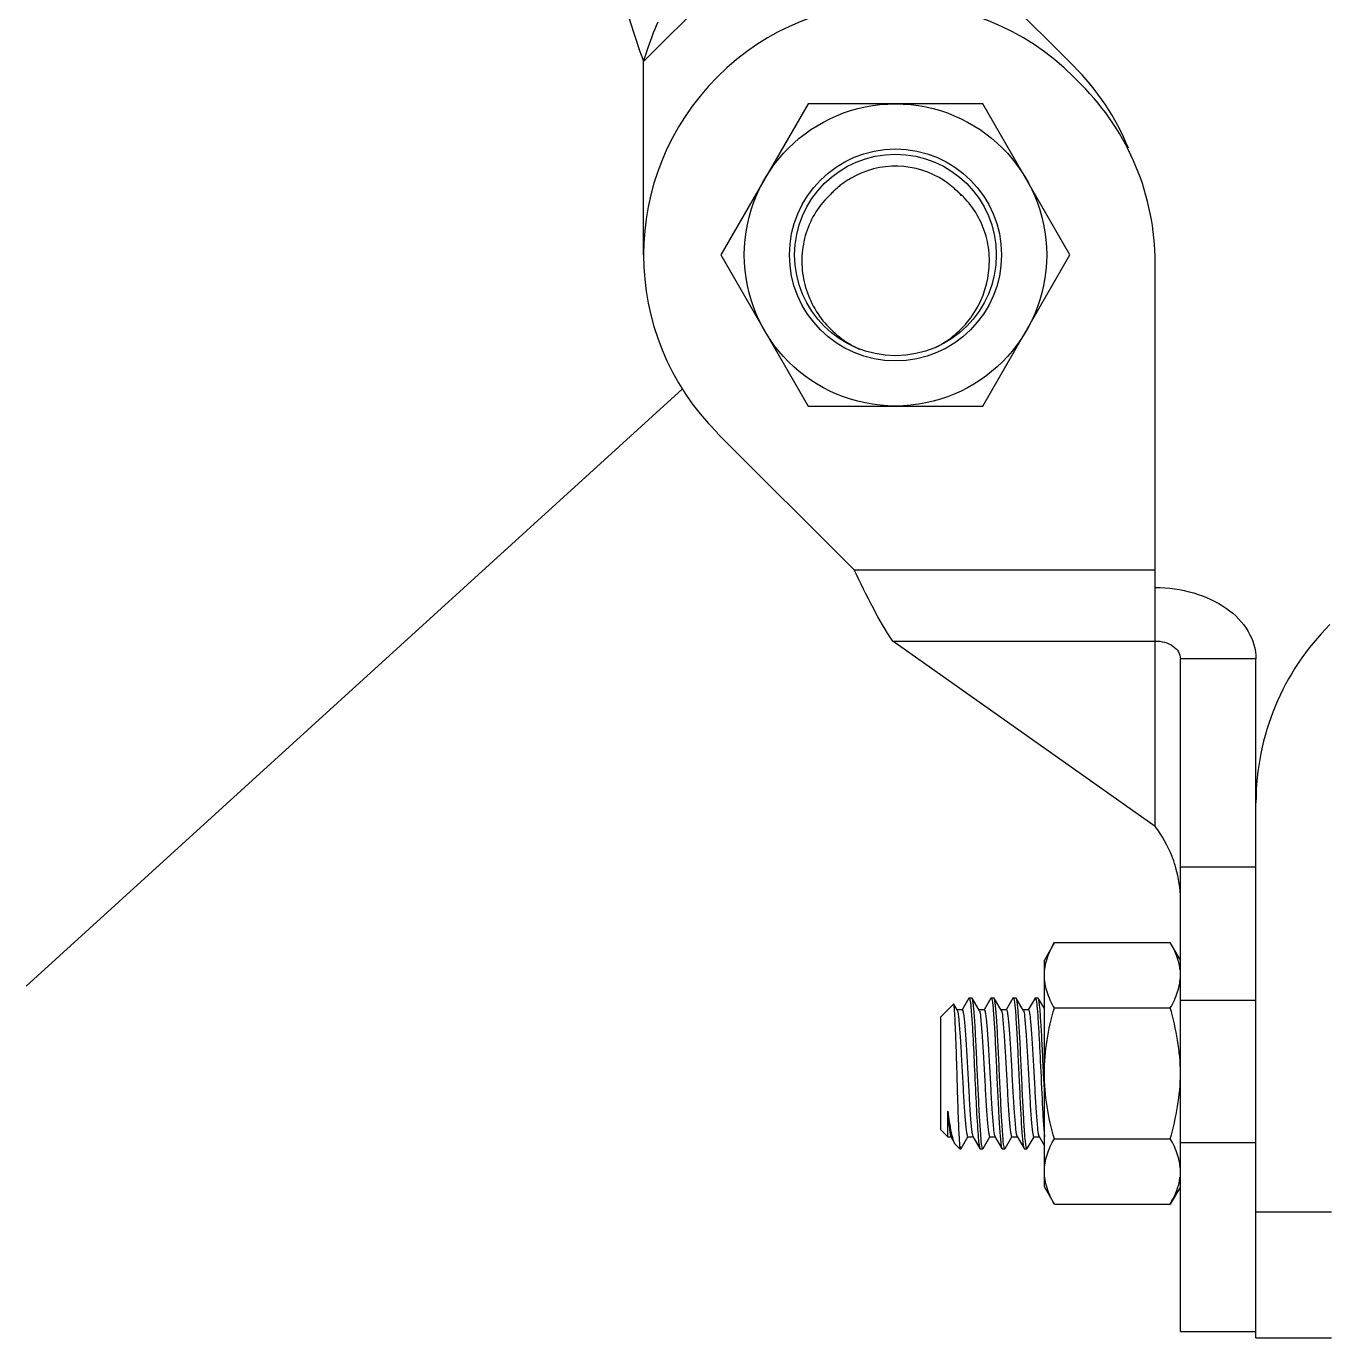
# Model space of a CAD drawing. Extents: x 1382187 to 1725648, y 860327 to 1571294.
# Drawn here: x 1511021 to 1512253, y 1209878 to 1211118 of the extents above; entities that cross this region are included whole.
import ezdxf

# ---------------------------------------------------------------- set-up
doc = ezdxf.new("R2010")
doc.units = 0
doc.header["$LTSCALE"] = 1000
doc.header["$MEASUREMENT"] = 0
doc.styles.get("Standard").update_dxf_attribs({"font": 'gbenor.shx', "bigfont": 'gbcbig.shx'})
doc.dimstyles.get("Standard").update_dxf_attribs({"dimtxt": 0.18, "dimasz": 0.18, "dimexe": 0.18, "dimexo": 0.0625, "dimgap": 0.09, "dimtad": 0, "dimtih": 1, "dimtoh": 1, "dimdec": 4, "dimzin": 0, "dimdsep": 46, "dimtxsty": 'Standard', "dimcen": 0.09, "dimadec": 0, "dimazin": 0, "dimtfac": 1, "dimtdec": 4, "dimtofl": 0, "dimtmove": 0, "dimatfit": 3, "dimfxl": 0, "dimtolj": 1, "dimtzin": 0, "dimarcsym": 0})

msp = doc.modelspace()

# ---------------------------------------------------------------- linework, layer by layer
at = {"linetype": 'Continuous'}
for p, q in [((1511634.2, 1211457.7), (1512011.1, 1211080.7)), ((1511604.6, 1211084.8), (1511805.9, 1211286)), ((1511604.6, 1210902), (1511604.6, 1211084.8)), ((1512011.1, 1211070.3), (1512018.5, 1211063)), ((1511760.3, 1211044.8), (1511677.8, 1210902)), ((1511925.3, 1211044.8), (1511760.3, 1211044.8)), ((1512007.7, 1210902), (1511925.3, 1211044.8)), ((1511900.5, 1210962.9), (1511900.3, 1210963)), ((1511902.4, 1210961.1), (1511902.5, 1210961)), ((1511677.8, 1210902), (1511760.3, 1210759.1)), ((1511925.3, 1210759.1), (1512007.7, 1210902)), ((1512088.3, 1210361.6), (1512088.3, 1210894.6)), ((1511760.3, 1210759.1), (1511925.3, 1210759.1)), ((1511803.7, 1210604.3), (1511674.4, 1210733.6)), ((1511803.7, 1210604.3), (1512088.3, 1210604.3)), ((1511840.2, 1210536.9), (1512088.3, 1210536.9)), ((1512088.3, 1210361.6), (1511840.2, 1210536.9)), ((1512183.5, 1210520.1), (1512112.1, 1210520.1)), ((1512112.1, 1209884), (1512112.1, 1210520.1)), ((1512183.5, 1209878), (1512183.5, 1210520.1)), ((1512183.5, 1210323.2), (1512112.1, 1210323.2)), ((1511993, 1210251.8), (1511983.5, 1210235.2)), ((1511993, 1210251.8), (1512102.5, 1210251.8)), ((1512112.1, 1210235.2), (1512102.5, 1210251.8)), ((1511983.5, 1210020.9), (1511983.5, 1210235.2)), ((1511885.8, 1210181.6), (1511897.7, 1210193.5)), ((1511897.9, 1210193.4), (1511897.7, 1210193.5)), ((1511901, 1210187.9), (1511897.9, 1210193.4)), ((1511905.9, 1210188.2), (1511900.7, 1210188.2)), ((1511912.2, 1210199.3), (1511905.7, 1210188.2)), ((1511912.2, 1210199.3), (1511912.4, 1210199.5)), ((1511912.4, 1210199.5), (1511915, 1210199.5)), ((1511912.4, 1210199.5), (1511915, 1210199.5)), ((1511915.3, 1210199.3), (1511915, 1210199.5)), ((1511921.9, 1210187.9), (1511915.3, 1210199.3)), ((1511926.7, 1210188.2), (1511921.6, 1210188.2)), ((1511933, 1210199.3), (1511926.6, 1210188.2)), ((1511933, 1210199.3), (1511933.3, 1210199.5)), ((1511933.3, 1210199.5), (1511935.9, 1210199.5)), ((1511933.3, 1210199.5), (1511935.9, 1210199.5)), ((1511936.1, 1210199.3), (1511935.9, 1210199.5)), ((1511942.7, 1210187.9), (1511936.1, 1210199.3)), ((1511947.6, 1210188.2), (1511942.4, 1210188.2)), ((1511953.8, 1210199.3), (1511947.4, 1210188.2)), ((1511953.8, 1210199.3), (1511954.1, 1210199.5)), ((1511954.1, 1210199.5), (1511956.7, 1210199.5)), ((1511954.1, 1210199.5), (1511956.7, 1210199.5)), ((1511957, 1210199.3), (1511956.7, 1210199.5)), ((1511963.6, 1210187.9), (1511957, 1210199.3)), ((1511968.4, 1210188.2), (1511963.6, 1210188.2)), ((1511963.6, 1210187.9), (1511963.7, 1210187.5)), ((1511974.7, 1210199.3), (1511968.3, 1210188.2)), ((1511974.7, 1210199.3), (1511974.9, 1210199.5)), ((1511974.9, 1210199.5), (1511977.5, 1210199.5)), ((1511974.9, 1210199.5), (1511977.5, 1210199.5)), ((1511977.8, 1210199.3), (1511977.5, 1210199.5)), ((1511983.5, 1210189.5), (1511977.8, 1210199.3)), ((1511993, 1210189.9), (1512102.5, 1210189.9)), ((1512183.5, 1210197), (1512112.1, 1210197)), ((1511885.8, 1210074.5), (1511885.8, 1210181.6)), ((1511983.5, 1210112.7), (1511982.8, 1210128)), ((1511892.4, 1210067.9), (1511892.4, 1210092.3)), ((1511885.8, 1210074.5), (1511892.4, 1210067.9)), ((1511892.4, 1210067.9), (1511895.5, 1210067.9)), ((1511895.2, 1210068.2), (1511899, 1210061.5)), ((1511904.9, 1210056.9), (1511911.3, 1210067.9)), ((1511911.1, 1210067.9), (1511916.3, 1210067.9)), ((1511915.9, 1210068.5), (1511916, 1210068.2)), ((1511916, 1210068.2), (1511922.6, 1210056.9)), ((1511925.7, 1210056.9), (1511932.1, 1210067.9)), ((1511932, 1210067.9), (1511937.2, 1210067.9)), ((1511936.8, 1210068.2), (1511943.4, 1210056.9)), ((1511946.6, 1210056.9), (1511952.9, 1210067.9)), ((1511952.8, 1210067.9), (1511958, 1210067.9)), ((1511957.7, 1210068.2), (1511964.3, 1210056.9)), ((1511967.4, 1210056.9), (1511973.8, 1210067.9)), ((1511973.7, 1210067.9), (1511978.8, 1210067.9)), ((1511978.5, 1210068.2), (1511983.5, 1210059.6)), ((1511993, 1210066.2), (1512102.5, 1210066.2)), ((1511899.7, 1210060.6), (1511899, 1210061.5)), ((1511899.7, 1210060.6), (1511903.7, 1210056.6)), ((1511903.7, 1210059.3), (1511903.7, 1210056.6)), ((1511903.7, 1210056.6), (1511904.6, 1210056.6)), ((1511904.5, 1210056.7), (1511904.6, 1210056.6)), ((1511904.6, 1210056.6), (1511904.9, 1210056.9)), ((1511922.6, 1210056.9), (1511922.9, 1210056.6)), ((1511922.9, 1210056.6), (1511925.5, 1210056.6)), ((1511922.9, 1210056.6), (1511925.5, 1210056.6)), ((1511925.7, 1210056.9), (1511925.5, 1210056.6)), ((1511943.4, 1210056.9), (1511943.7, 1210056.6)), ((1511943.7, 1210056.6), (1511946.3, 1210056.6)), ((1511943.7, 1210056.6), (1511946.3, 1210056.6)), ((1511946.6, 1210056.9), (1511946.3, 1210056.6)), ((1511964.3, 1210056.9), (1511964.5, 1210056.6)), ((1511964.5, 1210056.6), (1511967.1, 1210056.6)), ((1511964.5, 1210056.6), (1511967.1, 1210056.6)), ((1511967.4, 1210056.9), (1511967.1, 1210056.6)), ((1512112.1, 1210062.6), (1512183.5, 1210062.6)), ((1511993, 1210004.4), (1511983.5, 1210020.9)), ((1512112.1, 1210020.9), (1512102.5, 1210004.4)), ((1511993, 1210004.4), (1512102.5, 1210004.4)), ((1512183.5, 1209997.1), (1512254.9, 1209997.1)), ((1512112.1, 1209884), (1512183.5, 1209884)), ((1512183.5, 1209878), (1512254.9, 1209878))]:
    msp.add_line(p, q, dxfattribs=at)
for radius in [142.9, 100.2, 95.3]:
    msp.add_circle((1511842.8, 1210902), radius, dxfattribs=at)
for centre, radius, start, end in [((1511842.8, 1210902), 238.1, 45, 225), ((1511842.8, 1210912.4), 238.1, 22.3697, 45), ((1511850.1, 1210894.6), 238.1, 0, 45), ((1511842.8, 1210902), 83.9, 56.4849, 120.4448), ((1511842.7, 1210902), 83.9, 127.1454, 130.1582), ((1511842.8, 1210902), 83.9, 123.6736, 127.1434), ((1511842.8, 1210901.9), 84, 120.4458, 123.6736), ((1511842.9, 1210902.1), 83.8, 56.1033, 56.4834), ((1511842.7, 1210901.9), 84, 50.5966, 56.0995), ((1511842.7, 1210902), 83.9, 133.7888, 136.6926), ((1511842.6, 1210902.1), 83.7, 134.2321, 136.6927), ((1511842.8, 1210901.9), 84, 133.5113, 134.2331), ((1511842.9, 1210901.9), 84.1, 132.695, 133.7897), ((1511842.9, 1210901.8), 84.1, 132.7034, 133.5113), ((1511842.9, 1210901.8), 84.1, 130.1579, 132.6951), ((1511842.7, 1210901.9), 84, 47.6072, 50.598), ((1511842.9, 1210902.1), 83.7, 46.6942, 47.6062), ((1511843, 1210902.3), 83.5, 46.3738, 46.694), ((1511847.3, 1210898.5), 83.5, 49.9949, 50.5079), ((1511842.9, 1210902.1), 83.7, 44.753, 46.3733), ((1511842.7, 1210901.9), 84, 43.7188, 44.6641), ((1511842.6, 1210901.9), 84.1, 42.1543, 43.7186), ((1511837.8, 1210899), 94.7, 297.3145, 298.9471), ((1512421.6, 1210384), 238.1, 135, 180), ((1512063.9, 1210220.7), 48.1, 6.6309, 7.4031), ((1511959.1, 1210185.8), 4.96, 18.4923, 20.4989), ((1512063.9, 1210035.4), 48.1, 352.5984, 353.3691)]:
    msp.add_arc(centre, radius, start, end, dxfattribs=at)
for points, knots in [([(1511582.9, 1211158.3), (1511585, 1211146.5), (1511591.9, 1211121.8), (1511600.2, 1211097.6), (1511604.6, 1211084.8)], [0, 0, 0, 0, 0.468219, 1, 1, 1, 1]), ([(1511604.6, 1211084.8), (1511605.7, 1211088), (1511609.8, 1211100.8), (1511614.3, 1211113.5), (1511618.6, 1211122.5)], [0, 0, 0, 0, 0.254643, 1, 1, 1, 1]), ([(1511781.7, 1210959.5), (1511776.3, 1210954.6), (1511766.8, 1210943.2), (1511757.5, 1210923.1), (1511753.5, 1210901.3), (1511755.5, 1210871.9), (1511771.4, 1210837.6), (1511795.4, 1210819.1), (1511808.6, 1210813)], [0, 0, 0, 0, 0.125414, 0.250833, 0.376265, 0.501706, 0.750785, 1, 1, 1, 1]), ([(1511883.7, 1210816.1), (1511896.2, 1210823), (1511918.4, 1210842.9), (1511931.7, 1210877.7), (1511931.8, 1210906.7), (1511926.7, 1210927.9), (1511916.4, 1210947.1), (1511906.5, 1210957.8), (1511901, 1210962.5)], [0, 0, 0, 0, 0.249273, 0.49841, 0.623846, 0.749245, 0.874621, 1, 1, 1, 1]), ([(1511840.2, 1210536.9), (1511833.4, 1210546.8), (1511820.8, 1210569.1), (1511809.6, 1210592.1), (1511803.7, 1210604.3)], [0, 0, 0, 0, 0.468219, 1, 1, 1, 1]), ([(1512088.3, 1210587.5), (1512100.5, 1210587.5), (1512124.3, 1210584.2), (1512155.5, 1210570.2), (1512177.7, 1210548.2), (1512183.5, 1210529), (1512183.5, 1210520.1)], [0, 0, 0, 0, 0.287969, 0.555344, 0.790533, 1, 1, 1, 1]), ([(1512088.3, 1210536.9), (1512094.1, 1210536.9), (1512102.9, 1210534.8), (1512110.6, 1210527.1), (1512112.1, 1210522.3), (1512112.1, 1210520.1)], [0, 0, 0, 0, 0.552514, 0.789178, 1, 1, 1, 1]), ([(1512107.9, 1210322.2), (1512106.9, 1210325.9), (1512102.1, 1210339.9), (1512094.6, 1210352.8), (1512088.3, 1210361.6)], [0, 0, 0, 0, 0.265236, 1, 1, 1, 1]), ([(1511983.5, 1210220.8), (1511983.5, 1210226.1), (1511985.5, 1210237), (1511990.2, 1210246.9), (1511993, 1210251.8)], [0, 0, 0, 0, 0.485069, 1, 1, 1, 1]), ([(1512111.7, 1210226.9), (1512111.4, 1210229), (1512109.7, 1210237.8), (1512105.9, 1210245.9), (1512102.5, 1210251.8)], [0, 0, 0, 0, 0.241319, 1, 1, 1, 1]), ([(1511993, 1210189.9), (1511990.2, 1210194.8), (1511985.5, 1210204.6), (1511983.5, 1210215.6), (1511983.5, 1210220.8)], [0, 0, 0, 0, 0.514931, 1, 1, 1, 1]), ([(1512102.5, 1210189.9), (1512105.3, 1210194.8), (1512110.1, 1210204.6), (1512112.1, 1210215.6), (1512112.1, 1210220.8)], [0, 0, 0, 0, 0.514931, 1, 1, 1, 1]), ([(1511903.7, 1210059.3), (1511903.4, 1210062.9), (1511902.9, 1210072.3), (1511902.2, 1210088.8), (1511901.5, 1210109.6), (1511900.9, 1210132.3), (1511900.3, 1210151.2), (1511899.8, 1210165.2), (1511899.4, 1210174.1), (1511899, 1210181.5), (1511898.7, 1210187.3), (1511898.3, 1210191), (1511898.2, 1210192.9), (1511897.9, 1210193.4)], [0, 0, 0, 0, 0.080635, 0.208535, 0.369665, 0.54562, 0.71572, 0.792041, 0.859282, 0.915304, 0.958292, 0.98682, 1, 1, 1, 1]), ([(1511901, 1210187.9), (1511901.1, 1210187.8), (1511901.4, 1210187.3), (1511901.5, 1210186.7), (1511901.6, 1210186.2)], [0, 0, 0, 0, 0.173094, 1, 1, 1, 1]), ([(1511905.9, 1210188.2), (1511906.3, 1210188.2), (1511906.7, 1210186.2), (1511907.3, 1210183.5), (1511907.9, 1210178.2), (1511908.5, 1210171.5), (1511909.1, 1210163.1), (1511909.9, 1210149.8), (1511910.9, 1210131.9), (1511912.1, 1210110.6), (1511913.1, 1210093.9), (1511913.9, 1210082.5), (1511914.5, 1210076.2), (1511915.1, 1210071.7), (1511915.5, 1210069.3), (1511915.9, 1210068.5)], [0, 0, 0, 0, 0.010217, 0.036837, 0.079637, 0.137238, 0.207661, 0.288445, 0.469496, 0.655187, 0.819656, 0.886575, 0.940042, 0.978239, 1, 1, 1, 1]), ([(1511912.4, 1210199.5), (1511912.5, 1210199.5), (1511912.7, 1210199.4), (1511912.7, 1210199.2), (1511912.8, 1210199.1)], [0, 0, 0, 0, 0.372399, 1, 1, 1, 1]), ([(1511912.8, 1210199.1), (1511912.8, 1210199), (1511913, 1210198.5), (1511913.1, 1210197.9), (1511913.2, 1210197.4)], [0, 0, 0, 0, 0.179791, 1, 1, 1, 1]), ([(1511913.2, 1210197.4), (1511913.8, 1210194.3), (1511914.5, 1210185.8), (1511915.9, 1210166.6), (1511917.1, 1210138.8), (1511918.6, 1210106.5), (1511919.9, 1210081.6), (1511921.1, 1210066.3), (1511921.6, 1210060.7), (1511922.1, 1210058.6)], [0, 0, 0, 0, 0.068037, 0.183112, 0.415613, 0.66855, 0.880458, 0.954194, 1, 1, 1, 1]), ([(1511924.7, 1210058.7), (1511924, 1210062.1), (1511923.3, 1210071.3), (1511922.2, 1210088.1), (1511921.1, 1210109.7), (1511920, 1210133.6), (1511918.9, 1210156.8), (1511918, 1210174.5), (1511917.1, 1210186.1), (1511916.6, 1210192.3), (1511916, 1210196.4), (1511915.7, 1210198.6), (1511915.3, 1210199.3)], [0, 0, 0, 0, 0.072759, 0.196861, 0.35726, 0.534299, 0.706283, 0.852147, 0.909525, 0.954085, 0.984493, 1, 1, 1, 1]), ([(1511926.7, 1210188.2), (1511927.1, 1210188.2), (1511927.5, 1210186.2), (1511928.1, 1210183.6), (1511928.7, 1210178.4), (1511929.3, 1210171.8), (1511929.9, 1210163.6), (1511930.7, 1210150.5), (1511931.7, 1210132.7), (1511932.9, 1210111.6), (1511933.9, 1210092.7), (1511935.2, 1210078.7), (1511935.8, 1210071.2), (1511936.6, 1210068.7)], [0, 0, 0, 0, 0.010066, 0.036229, 0.078308, 0.134982, 0.204339, 0.284002, 0.463049, 0.647693, 0.812725, 0.935658, 1, 1, 1, 1]), ([(1511933.3, 1210199.5), (1511933.3, 1210199.5), (1511933.5, 1210199.4), (1511933.6, 1210199.2), (1511933.6, 1210199.1)], [0, 0, 0, 0, 0.371131, 1, 1, 1, 1]), ([(1511933.6, 1210199.1), (1511933.7, 1210199), (1511933.9, 1210198.5), (1511934, 1210197.9), (1511934.1, 1210197.4)], [0, 0, 0, 0, 0.181022, 1, 1, 1, 1]), ([(1511934.1, 1210197.4), (1511934.7, 1210194.1), (1511935.4, 1210184.9), (1511936.6, 1210168.2), (1511937.6, 1210146.5), (1511938.7, 1210122.6), (1511939.8, 1210099.3), (1511940.8, 1210081.7), (1511941.6, 1210070.1), (1511942.1, 1210063.9), (1511942.7, 1210059.7), (1511943.1, 1210057.5), (1511943.4, 1210056.9)], [0, 0, 0, 0, 0.072485, 0.196435, 0.356785, 0.533878, 0.705995, 0.851999, 0.909433, 0.95404, 0.984479, 1, 1, 1, 1]), ([(1511945.5, 1210058.7), (1511944.8, 1210062), (1511944.1, 1210071.3), (1511943, 1210088), (1511941.9, 1210109.6), (1511940.8, 1210133.5), (1511939.7, 1210156.8), (1511938.8, 1210174.4), (1511938, 1210186), (1511937.4, 1210192.3), (1511936.8, 1210196.4), (1511936.5, 1210198.6), (1511936.1, 1210199.3)], [0, 0, 0, 0, 0.072462, 0.196401, 0.356774, 0.53388, 0.706003, 0.852015, 0.909448, 0.954048, 0.984481, 1, 1, 1, 1]), ([(1511942.7, 1210187.9), (1511942.8, 1210187.8), (1511942.9, 1210187.6), (1511942.9, 1210187.4), (1511943, 1210187.3)], [0, 0, 0, 0, 0.437616, 1, 1, 1, 1]), ([(1511947.6, 1210188.2), (1511948, 1210188.2), (1511948.4, 1210186.2), (1511948.9, 1210183.7), (1511949.5, 1210178.6), (1511950.1, 1210172.1), (1511950.7, 1210164), (1511951.5, 1210151.1), (1511952.5, 1210133.6), (1511953.6, 1210112.6), (1511954.7, 1210093.7), (1511955.9, 1210079.4), (1511956.6, 1210071.7), (1511957.4, 1210069)], [0, 0, 0, 0, 0.009925, 0.035675, 0.077105, 0.132941, 0.201328, 0.279974, 0.457194, 0.640866, 0.806379, 0.931604, 1, 1, 1, 1]), ([(1511954.1, 1210199.5), (1511954.2, 1210199.5), (1511954.3, 1210199.4), (1511954.4, 1210199.2), (1511954.4, 1210199.1)], [0, 0, 0, 0, 0.37008, 1, 1, 1, 1]), ([(1511954.4, 1210199.1), (1511954.5, 1210199), (1511954.7, 1210198.5), (1511954.8, 1210197.9), (1511954.9, 1210197.5)], [0, 0, 0, 0, 0.182058, 1, 1, 1, 1]), ([(1511954.9, 1210197.5), (1511955.6, 1210194.1), (1511956.3, 1210184.9), (1511957.4, 1210168.2), (1511958.5, 1210146.5), (1511959.6, 1210122.6), (1511960.7, 1210099.4), (1511961.6, 1210081.7), (1511962.4, 1210070.1), (1511963, 1210063.9), (1511963.6, 1210059.7), (1511963.9, 1210057.5), (1511964.3, 1210056.9)], [0, 0, 0, 0, 0.072304, 0.196155, 0.356504, 0.533641, 0.705839, 0.85193, 0.909395, 0.95402, 0.984473, 1, 1, 1, 1]), ([(1511966.3, 1210058.7), (1511965.7, 1210062), (1511965, 1210071.2), (1511963.8, 1210088), (1511962.8, 1210109.6), (1511961.7, 1210133.5), (1511960.6, 1210156.8), (1511959.6, 1210174.4), (1511958.8, 1210186), (1511958.3, 1210192.3), (1511957.7, 1210196.4), (1511957.3, 1210198.6), (1511957, 1210199.3)], [0, 0, 0, 0, 0.072435, 0.196357, 0.3567, 0.533804, 0.705944, 0.851972, 0.909417, 0.954032, 0.984477, 1, 1, 1, 1]), ([(1511963.8, 1210187.4), (1511964.6, 1210184.9), (1511965.2, 1210177.3), (1511966.5, 1210163.4), (1511967.5, 1210144.4), (1511968.7, 1210123.3), (1511969.7, 1210105.6), (1511970.5, 1210092.5), (1511971.1, 1210084.3), (1511971.7, 1210077.7), (1511972.3, 1210072.5), (1511972.8, 1210069.9), (1511973.3, 1210067.9), (1511973.7, 1210067.9)], [0, 0, 0, 0, 0.064566, 0.18762, 0.35268, 0.537272, 0.716218, 0.795829, 0.86513, 0.921755, 0.963804, 0.989947, 1, 1, 1, 1]), ([(1511968.4, 1210188.2), (1511968.8, 1210188.2), (1511969.2, 1210186.2), (1511969.8, 1210183.7), (1511970.3, 1210178.6), (1511970.9, 1210172.1), (1511971.5, 1210164), (1511972.3, 1210151.1), (1511973.3, 1210133.5), (1511974.5, 1210112.6), (1511975.5, 1210093.6), (1511976.8, 1210079.4), (1511977.4, 1210071.6), (1511978.2, 1210069)], [0, 0, 0, 0, 0.009925, 0.03569, 0.077147, 0.133004, 0.201419, 0.280102, 0.457378, 0.641081, 0.806581, 0.931726, 1, 1, 1, 1]), ([(1511974.9, 1210199.5), (1511975, 1210199.5), (1511975.2, 1210199.4), (1511975.2, 1210199.2), (1511975.3, 1210199.1)], [0, 0, 0, 0, 0.372863, 1, 1, 1, 1]), ([(1511975.3, 1210199.1), (1511975.3, 1210199), (1511975.5, 1210198.5), (1511975.7, 1210197.9), (1511975.7, 1210197.4)], [0, 0, 0, 0, 0.179341, 1, 1, 1, 1]), ([(1511975.7, 1210197.4), (1511976.2, 1210194.8), (1511976.9, 1210187.8), (1511977.8, 1210175.2), (1511978.7, 1210158.5), (1511980, 1210132.7), (1511981.4, 1210102.1), (1511982.6, 1210078.2), (1511983.5, 1210067.9)], [0, 0, 0, 0, 0.060989, 0.1617, 0.293789, 0.446195, 0.760045, 1, 1, 1, 1]), ([(1511978.3, 1210197.5), (1511978.3, 1210197.7), (1511978.2, 1210198.3), (1511978, 1210198.9), (1511977.8, 1210199.3)], [0, 0, 0, 0, 0.335285, 1, 1, 1, 1]), ([(1511982.8, 1210128), (1511982.4, 1210135.8), (1511981.7, 1210150.5), (1511980.7, 1210170.6), (1511979.6, 1210185.9), (1511978.9, 1210194.4), (1511978.3, 1210197.5)], [0, 0, 0, 0, 0.336027, 0.635258, 0.864886, 1, 1, 1, 1]), ([(1511983.5, 1210128.1), (1511983.5, 1210138.5), (1511985.3, 1210159.5), (1511990.1, 1210179.9), (1511993, 1210189.9)], [0, 0, 0, 0, 0.499896, 1, 1, 1, 1]), ([(1512112.1, 1210128.1), (1512112.1, 1210138.5), (1512110.2, 1210159.5), (1512105.4, 1210179.9), (1512102.5, 1210189.9)], [0, 0, 0, 0, 0.499896, 1, 1, 1, 1]), ([(1511901.6, 1210186.2), (1511902.2, 1210183.2), (1511903, 1210174.9), (1511904.1, 1210160.1), (1511905.2, 1210141.2), (1511906.3, 1210120.6), (1511907.3, 1210103.6), (1511908.1, 1210091.1), (1511908.7, 1210083.3), (1511909.3, 1210077.1), (1511909.8, 1210072.2), (1511910.4, 1210069.8), (1511910.8, 1210067.9), (1511911.1, 1210067.9)], [0, 0, 0, 0, 0.077798, 0.208235, 0.374801, 0.5562, 0.729214, 0.805537, 0.87171, 0.925623, 0.965576, 0.990391, 1, 1, 1, 1]), ([(1511922.2, 1210187.1), (1511923, 1210184.5), (1511923.6, 1210176.7), (1511924.8, 1210162.5), (1511925.9, 1210143.6), (1511927.1, 1210122.6), (1511928.1, 1210105.1), (1511928.9, 1210092.2), (1511929.5, 1210084), (1511930.1, 1210077.6), (1511930.6, 1210072.4), (1511931.2, 1210069.9), (1511931.6, 1210067.9), (1511932, 1210067.9)], [0, 0, 0, 0, 0.068121, 0.193192, 0.358672, 0.542411, 0.719756, 0.798471, 0.866922, 0.922814, 0.96429, 0.990066, 1, 1, 1, 1]), ([(1511943, 1210187.3), (1511943.8, 1210184.8), (1511944.4, 1210177.1), (1511945.7, 1210163), (1511946.7, 1210144.1), (1511947.9, 1210123.1), (1511948.9, 1210105.4), (1511949.7, 1210092.4), (1511950.3, 1210084.2), (1511950.9, 1210077.7), (1511951.4, 1210072.4), (1511952, 1210069.9), (1511952.4, 1210067.9), (1511952.8, 1210067.9)], [0, 0, 0, 0, 0.065945, 0.18979, 0.355015, 0.539274, 0.717597, 0.796856, 0.865828, 0.922169, 0.96399, 0.989989, 1, 1, 1, 1]), ([(1511993, 1210066.2), (1511990.1, 1210076.3), (1511985.3, 1210096.7), (1511983.5, 1210117.6), (1511983.5, 1210128.1)], [0, 0, 0, 0, 0.500104, 1, 1, 1, 1]), ([(1512102.5, 1210066.2), (1512105.4, 1210076.3), (1512110.2, 1210096.7), (1512112.1, 1210117.6), (1512112.1, 1210128.1)], [0, 0, 0, 0, 0.500104, 1, 1, 1, 1]), ([(1511899, 1210061.5), (1511898.3, 1210062.8), (1511897.1, 1210066.4), (1511894.7, 1210076.6), (1511893.4, 1210085.6), (1511892.4, 1210092.3)], [0, 0, 0, 0, 0.138777, 0.35633, 1, 1, 1, 1]), ([(1511892.4, 1210092.3), (1511892.6, 1210089.2), (1511893, 1210083.7), (1511893.6, 1210076.4), (1511894.3, 1210071.6), (1511894.7, 1210069), (1511895.2, 1210068.2)], [0, 0, 0, 0, 0.382824, 0.684922, 0.89313, 1, 1, 1, 1]), ([(1511936.6, 1210068.7), (1511936.6, 1210068.6), (1511936.7, 1210068.5), (1511936.8, 1210068.3), (1511936.8, 1210068.2)], [0, 0, 0, 0, 0.555455, 1, 1, 1, 1]), ([(1511983.5, 1210035.3), (1511983.5, 1210040.6), (1511985.5, 1210051.5), (1511990.2, 1210061.4), (1511993, 1210066.2)], [0, 0, 0, 0, 0.485069, 1, 1, 1, 1]), ([(1512112.1, 1210035.3), (1512112.1, 1210040.6), (1512110.1, 1210051.5), (1512105.3, 1210061.4), (1512102.5, 1210066.2)], [0, 0, 0, 0, 0.485069, 1, 1, 1, 1]), ([(1511903.7, 1210059.3), (1511903.8, 1210058.7), (1511904, 1210057.9), (1511904.3, 1210056.8), (1511904.5, 1210056.7)], [0, 0, 0, 0, 0.675862, 1, 1, 1, 1]), ([(1511922.1, 1210058.6), (1511922.1, 1210058.4), (1511922.2, 1210057.8), (1511922.4, 1210057.2), (1511922.6, 1210056.9)], [0, 0, 0, 0, 0.335295, 1, 1, 1, 1]), ([(1511925.1, 1210057), (1511925.1, 1210057.1), (1511924.9, 1210057.6), (1511924.7, 1210058.2), (1511924.7, 1210058.7)], [0, 0, 0, 0, 0.179414, 1, 1, 1, 1]), ([(1511925.5, 1210056.6), (1511925.4, 1210056.6), (1511925.2, 1210056.7), (1511925.2, 1210056.9), (1511925.1, 1210057)], [0, 0, 0, 0, 0.372787, 1, 1, 1, 1]), ([(1511946, 1210057), (1511945.9, 1210057.1), (1511945.7, 1210057.6), (1511945.6, 1210058.2), (1511945.5, 1210058.7)], [0, 0, 0, 0, 0.181112, 1, 1, 1, 1]), ([(1511946.3, 1210056.6), (1511946.2, 1210056.6), (1511946.1, 1210056.7), (1511946, 1210056.9), (1511946, 1210057)], [0, 0, 0, 0, 0.371042, 1, 1, 1, 1]), ([(1511966.8, 1210057), (1511966.7, 1210057.1), (1511966.5, 1210057.6), (1511966.4, 1210058.2), (1511966.3, 1210058.7)], [0, 0, 0, 0, 0.181321, 1, 1, 1, 1]), ([(1511967.1, 1210056.6), (1511967.1, 1210056.6), (1511966.9, 1210056.7), (1511966.8, 1210056.9), (1511966.8, 1210057)], [0, 0, 0, 0, 0.370825, 1, 1, 1, 1]), ([(1511993, 1210004.4), (1511990.2, 1210009.2), (1511985.5, 1210019.1), (1511983.5, 1210030), (1511983.5, 1210035.3)], [0, 0, 0, 0, 0.514931, 1, 1, 1, 1]), ([(1512102.5, 1210004.4), (1512103.6, 1210006.4), (1512107.8, 1210014.1), (1512110.8, 1210022.7), (1512111.7, 1210029.2)], [0, 0, 0, 0, 0.26074, 1, 1, 1, 1])]:
    msp.add_open_spline(points, degree=3, knots=knots, dxfattribs=at)
for points in [[(1512112.1, 1210293), (1512112.1, 1210302.8), (1512110.6, 1210312.7), (1512107.9, 1210322.2)], [(1511921.9, 1210187.9), (1511922, 1210187.7), (1511922.1, 1210187.4), (1511922.2, 1210187.1)], [(1511957.4, 1210069), (1511957.4, 1210068.8), (1511957.5, 1210068.5), (1511957.7, 1210068.2)], [(1511978.2, 1210069), (1511978.3, 1210068.7), (1511978.4, 1210068.5), (1511978.5, 1210068.2)]]:
    msp.add_open_spline(points, degree=3, dxfattribs=at)

# ---------------------------------------------------------------- leaders
msp.add_leader([(1511641.2, 1210775.1), (1511021.3, 1210210.4)], dimstyle='Standard', override={"dimgap": 20, "dimtad": 0})

doc.saveas('drawing.dxf')
